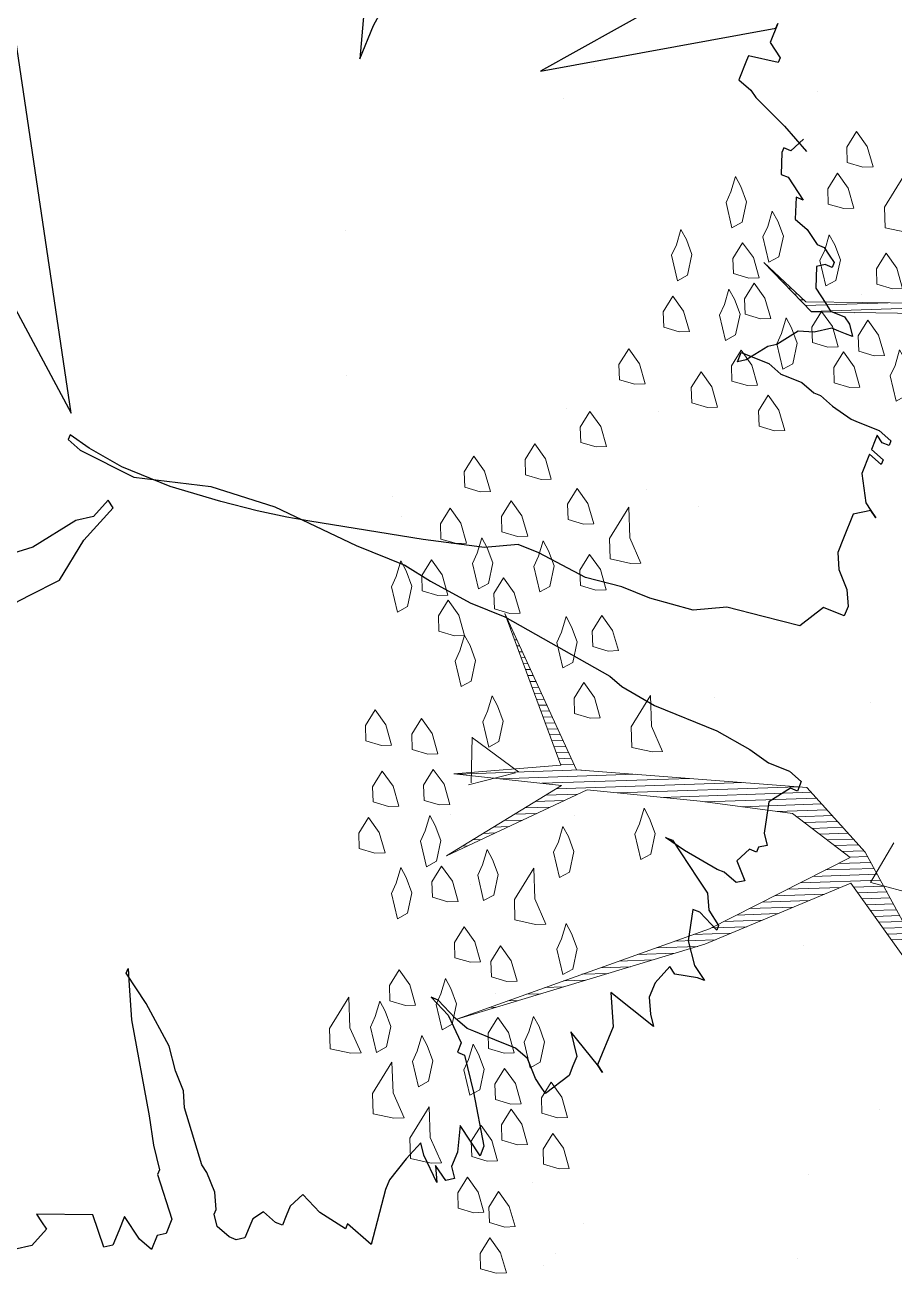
# Model space of a CAD drawing. Header units: millimetres. Extents: x 111 to 1506, y 14 to 566.
# Drawn here: x 225.983 to 226.99, y 125.348 to 126.796 of the extents above; entities that cross this region are included whole.
import ezdxf

# ---------------------------------------------------------------- set-up
doc = ezdxf.new("R2010")
doc.units = ezdxf.units.MM
for name, color, linetype, lineweight in [('ARBOLES', 78, 'Continuous', 5), ('G', 254, 'Continuous', 5), ('PALMERAS114', 114, 'Continuous', 5)]:
    doc.layers.add(name, color=color, linetype=linetype, lineweight=lineweight)
doc.layers.add('fer', color=8, linetype='Continuous')
doc.styles.add('ATTR', font='romans.shx', dxfattribs={"width": 0.8, "height": 2.52})

# ---------------------------------------------------------------- blocks, each defined once
blk = doc.blocks.new('*X16')
at = {"color": 0}
for p, q in [((16.9852, 17.68), (16.9856, 17.68)), ((16.9942, 17.67), (16.9956, 17.67)), ((17.0032, 17.66), (17.0056, 17.66)), ((17.0122, 17.65), (17.0156, 17.65)), ((17.0212, 17.64), (17.0256, 17.64)), ((17.0302, 17.63), (17.0356, 17.63)), ((17.0392, 17.62), (17.0456, 17.62)), ((17.0482, 17.61), (17.1861, 17.61)), ((17.0572, 17.6), (17.3444, 17.6)), ((16.5321, 17.11), (16.5325, 17.11)), ((16.5355, 17.1), (16.5367, 17.1)), ((16.5388, 17.09), (16.5409, 17.09)), ((16.5421, 17.08), (16.5451, 17.08)), ((16.5454, 17.07), (16.5493, 17.07)), ((16.5488, 17.06), (16.5535, 17.06)), ((16.5521, 17.05), (16.5577, 17.05)), ((16.5554, 17.04), (16.5619, 17.04)), ((16.5588, 17.03), (16.566, 17.03)), ((16.5621, 17.02), (16.5702, 17.02)), ((16.5654, 17.01), (16.5744, 17.01)), ((16.5688, 17), (16.5786, 17)), ((16.5721, 16.99), (16.5828, 16.99)), ((16.5754, 16.98), (16.587, 16.98)), ((16.5788, 16.97), (16.5912, 16.97)), ((16.5821, 16.96), (16.5954, 16.96)), ((16.5854, 16.95), (16.5996, 16.95)), ((16.5888, 16.94), (16.6038, 16.94)), ((16.5921, 16.93), (16.608, 16.93)), ((16.5954, 16.92), (16.6122, 16.92)), ((16.5988, 16.91), (16.6164, 16.91)), ((16.6021, 16.9), (16.6206, 16.9)), ((16.6054, 16.89), (16.6248, 16.89)), ((16.6088, 16.88), (16.629, 16.88)), ((16.6121, 16.87), (16.6331, 16.87)), ((16.6154, 16.86), (16.6373, 16.86)), ((16.443, 16.85), (16.6488, 16.85)), ((16.513, 16.84), (16.7388, 16.84)), ((16.583, 16.83), (16.8288, 16.83)), ((16.6062, 16.82), (16.9188, 16.82)), ((16.5708, 16.8), (16.6189, 16.8)), ((16.5885, 16.81), (16.6422, 16.81)), ((16.7083, 16.81), (17.0088, 16.81)), ((16.7816, 16.8), (17.0309, 16.8)), ((16.5355, 16.78), (16.5722, 16.78)), ((16.5531, 16.79), (16.5956, 16.79)), ((16.8532, 16.79), (17.0394, 16.79)), ((16.9132, 16.78), (17.0478, 16.78)), ((16.5001, 16.76), (16.5256, 16.76)), ((16.5178, 16.77), (16.5489, 16.77)), ((16.9732, 16.77), (17.0563, 16.77)), ((17.0054, 16.76), (17.0647, 16.76)), ((16.447, 16.73), (16.4556, 16.73)), ((16.4647, 16.74), (16.4789, 16.74)), ((16.4824, 16.75), (16.5022, 16.75)), ((17.0177, 16.75), (17.0732, 16.75)), ((17.0299, 16.74), (17.0817, 16.74)), ((17.0421, 16.73), (17.0901, 16.73)), ((16.4293, 16.72), (16.4322, 16.72)), ((17.0543, 16.72), (17.0986, 16.72)), ((17.0665, 16.71), (17.1071, 16.71)), ((17.0788, 16.7), (17.1155, 16.7)), ((17.091, 16.69), (17.1213, 16.69)), ((17.0504, 16.67), (17.1313, 16.67)), ((17.0719, 16.68), (17.1263, 16.68)), ((17.0073, 16.65), (17.1413, 16.65)), ((17.0288, 16.66), (17.1363, 16.66)), ((16.9642, 16.63), (17.0477, 16.63)), ((16.9858, 16.64), (17.0741, 16.64)), ((17.0964, 16.64), (17.1463, 16.64)), ((17.1031, 16.63), (17.1513, 16.63)), ((16.9211, 16.61), (16.995, 16.61)), ((16.9427, 16.62), (17.0214, 16.62)), ((17.1097, 16.62), (17.1563, 16.62)), ((17.1164, 16.61), (17.1613, 16.61)), ((16.8781, 16.59), (16.9423, 16.59)), ((16.8996, 16.6), (16.9686, 16.6)), ((17.1231, 16.6), (17.1663, 16.6)), ((17.1297, 16.59), (17.1713, 16.59)), ((16.8265, 16.57), (16.8895, 16.57)), ((16.8565, 16.58), (16.9159, 16.58)), ((17.1364, 16.58), (17.1763, 16.58)), ((17.1431, 16.57), (17.1813, 16.57)), ((16.764, 16.55), (16.8332, 16.55)), ((16.7953, 16.56), (16.8632, 16.56)), ((17.1497, 16.56), (17.1971, 16.56)), ((17.1564, 16.55), (17.2651, 16.55)), ((16.7015, 16.53), (16.7578, 16.53)), ((16.7328, 16.54), (16.7955, 16.54)), ((16.639, 16.51), (16.6824, 16.51)), ((16.6703, 16.52), (16.7201, 16.52)), ((16.5453, 16.48), (16.5693, 16.48)), ((16.5765, 16.49), (16.607, 16.49)), ((16.6078, 16.5), (16.6447, 16.5)), ((16.4828, 16.46), (16.494, 16.46)), ((16.514, 16.47), (16.5317, 16.47)), ((16.4515, 16.45), (16.4563, 16.45))]:
    blk.add_line(p, q, dxfattribs=at)
blk = doc.blocks.new('E1E')
at = {"layer": 'ARBOLES', "ltscale": 0.2}
for p, q in [((96.4334, 59.0761), (96.4334, 59.0761)), ((96.4248, 59.0542), (96.4248, 59.0542)), ((96.4042, 59.0005), (96.4042, 59.0005)), ((96.4916, 58.9742), (96.4916, 58.9742)), ((96.1089, 58.9342), (96.1089, 58.9342)), ((96.1395, 58.8197), (96.1395, 58.8197)), ((96.6386, 58.7496), (96.6386, 58.7496)), ((96.0816, 58.6988), (96.0816, 58.6988)), ((96.7277, 58.6218), (96.7277, 58.6218)), ((96.7897, 58.5418), (96.7897, 58.5418)), ((96.2657, 58.527), (96.2657, 58.527)), ((96.7825, 58.4946), (96.7278, 58.4546)), ((96.8025, 58.431), (96.78, 58.4907)), ((96.4032, 58.4799), (96.4032, 58.4799)), ((96.6289, 58.4788), (96.6289, 58.4788)), ((96.8019, 58.4317), (96.7246, 58.4514)), ((96.2114, 58.4099), (96.1441, 58.4015)), ((96.2025, 58.3466), (96.2117, 58.4097)), ((96.5104, 58.2531), (96.5104, 58.2531)), ((96.3063, 58.1771), (96.3063, 58.1771)), ((97.0096, 58.183), (97.0096, 58.183)), ((97.032, 58.1625), (97.032, 58.1625)), ((97.1546, 58.0293), (97.1546, 58.0293)), ((96.6306, 58.0145), (96.6306, 58.0145)), ((96.7075, 58.0206), (96.7075, 58.0206)), ((96.8535, 57.957), (96.8535, 57.957)), ((96.7329, 57.9133), (96.7329, 57.9133)), ((97.2321, 57.8433), (97.2321, 57.8433)), ((96.5308, 57.6837), (96.5308, 57.6837)), ((96.5309, 57.6553), (96.5309, 57.6553)), ((97.0189, 57.5576), (97.0189, 57.5576)), ((96.9955, 57.5021), (96.9955, 57.5021)), ((96.6945, 57.4157), (96.6945, 57.4157))]:
    blk.add_line(p, q, dxfattribs=at)
for points in [[(96.4534, 57.6368), (96.5994, 57.694), (96.6746, 57.6651), (96.5871, 57.7041), (96.4476, 57.6498)], [(96.1362, 58.4542), (96.2345, 58.3733), (96.3437, 58.3206), (96.6509, 58.4184), (96.8252, 58.2544), (96.6733, 58.4206), (96.807, 58.4879), (96.6617, 58.4466), (96.7737, 58.5977), (96.6263, 58.4386), (96.4745, 58.3944), (96.3488, 58.3618), (96.2512, 58.3884), (96.3956, 58.5541), (96.6745, 58.803), (96.3934, 58.5765), (96.2367, 58.421), (96.1282, 58.4896)]]:
    blk.add_lwpolyline(points, dxfattribs=at)
for points in [[(96.4906, 59.1108), (96.5131, 59.113), (96.5217, 59.0935), (96.5174, 59.0682), (96.4957, 59.0819), (96.4776, 59.105)], [(96.5037, 59.0465), (96.5261, 59.0486), (96.5348, 59.0291), (96.5305, 59.0038), (96.5088, 59.0176), (96.4907, 59.0407)], [(96.5514, 59.0443), (96.5738, 59.0465), (96.5825, 59.027), (96.5782, 59.0017), (96.5565, 59.0154), (96.5384, 59.0385)], [(96.6324, 59.0025), (96.6613, 59.0075), (96.6729, 58.9815), (96.6643, 58.9309), (96.6469, 58.9699), (96.6194, 58.9967)], [(96.5609, 58.9706), (96.5833, 58.9728), (96.592, 58.9533), (96.5876, 58.928), (96.5659, 58.9417), (96.5479, 58.9648)], [(96.704, 58.9642), (96.7329, 58.9693), (96.7445, 58.9433), (96.7359, 58.8926), (96.7185, 58.9317), (96.691, 58.9584)], [(96.464, 58.9431), (96.4864, 58.9452), (96.4951, 58.9257), (96.4908, 58.9004), (96.4691, 58.9141), (96.451, 58.9373)], [(96.5305, 58.9337), (96.5529, 58.9359), (96.5616, 58.9164), (96.5573, 58.8911), (96.5356, 58.9048), (96.5175, 58.9279)], [(96.7091, 58.8652), (96.7098, 58.8811), (96.6889, 58.9107), (96.6787, 58.8984), (96.6838, 58.8695), (96.699, 58.8529), (96.7113, 58.8428)], [(96.7937, 58.9028), (96.8226, 58.9079), (96.8342, 58.8819), (96.8255, 58.8313), (96.8082, 58.8703), (96.7807, 58.897)], [(96.5602, 58.8846), (96.5826, 58.8868), (96.5913, 58.8672), (96.587, 58.8419), (96.5653, 58.8557), (96.5472, 58.8788)], [(96.6383, 58.8492), (96.639, 58.8651), (96.618, 58.8947), (96.6079, 58.8824), (96.613, 58.8535), (96.6282, 58.8369), (96.6405, 58.8268)], [(96.7814, 58.8428), (96.7821, 58.8587), (96.7612, 58.8883), (96.7511, 58.876), (96.7561, 58.8471), (96.7713, 58.8305), (96.7836, 58.8204)], [(96.493, 58.878), (96.5154, 58.8802), (96.5241, 58.8607), (96.5198, 58.8354), (96.4981, 58.8491), (96.48, 58.8722)], [(96.5747, 58.7819), (96.5754, 58.7978), (96.5545, 58.8275), (96.5443, 58.8152), (96.5494, 58.7863), (96.5646, 58.7696), (96.5769, 58.7595)], [(96.5957, 58.8224), (96.6181, 58.8246), (96.6268, 58.8051), (96.6224, 58.7798), (96.6007, 58.7935), (96.5827, 58.8166)], [(96.7085, 58.7791), (96.7092, 58.795), (96.6882, 58.8247), (96.6781, 58.8124), (96.6832, 58.7835), (96.6984, 58.7668), (96.7107, 58.7567)], [(96.7482, 58.8124), (96.7706, 58.8146), (96.7793, 58.7951), (96.775, 58.7698), (96.7533, 58.7835), (96.7352, 58.8066)], [(96.6297, 58.7285), (96.6521, 58.7307), (96.6608, 58.7111), (96.6565, 58.6858), (96.6348, 58.6996), (96.6167, 58.7227)], [(96.6868, 58.7227), (96.7092, 58.7249), (96.7179, 58.7054), (96.7136, 58.6801), (96.6919, 58.6938), (96.6738, 58.7169)], [(96.5813, 58.6446), (96.582, 58.6605), (96.5611, 58.6901), (96.551, 58.6778), (96.556, 58.6489), (96.5712, 58.6323), (96.5835, 58.6222)], [(96.8242, 58.6592), (96.8249, 58.6751), (96.8039, 58.7047), (96.7938, 58.6924), (96.7989, 58.6635), (96.8141, 58.6469), (96.8264, 58.6368)], [(96.7476, 58.6563), (96.77, 58.6585), (96.7787, 58.6389), (96.7744, 58.6136), (96.7527, 58.6274), (96.7346, 58.6505)], [(96.6225, 58.6396), (96.6515, 58.6446), (96.663, 58.6186), (96.6544, 58.568), (96.637, 58.607), (96.6095, 58.6338)], [(96.7223, 58.5905), (96.7231, 58.6064), (96.7021, 58.636), (96.692, 58.6237), (96.697, 58.5948), (96.7122, 58.5782), (96.7245, 58.5681)], [(96.8142, 58.5768), (96.8149, 58.5927), (96.7939, 58.6223), (96.7838, 58.61), (96.7889, 58.5811), (96.804, 58.5645), (96.8163, 58.5544)], [(96.8676, 58.6318), (96.89, 58.634), (96.8987, 58.6144), (96.8944, 58.5891), (96.8727, 58.6029), (96.8546, 58.626)], [(96.6364, 58.521), (96.6371, 58.5369), (96.6161, 58.5665), (96.606, 58.5542), (96.6111, 58.5253), (96.6263, 58.5087), (96.6385, 58.4986)], [(96.8742, 58.5645), (96.8966, 58.5667), (96.9053, 58.5472), (96.9009, 58.5219), (96.8792, 58.5356), (96.8612, 58.5588)], [(96.8091, 58.5356), (96.8315, 58.5378), (96.8402, 58.5183), (96.8359, 58.493), (96.8142, 58.5067), (96.7961, 58.5298)], [(96.541, 58.4552), (96.5417, 58.4711), (96.5207, 58.5007), (96.5106, 58.4884), (96.5157, 58.4595), (96.5309, 58.4429), (96.5432, 58.4328)], [(96.9154, 58.4894), (96.9378, 58.4916), (96.9465, 58.4721), (96.9422, 58.4468), (96.9205, 58.4605), (96.9024, 58.4836)], [(96.8511, 58.4763), (96.8735, 58.4785), (96.8822, 58.459), (96.8779, 58.4337), (96.8562, 58.4474), (96.8381, 58.4705)], [(96.7962, 58.3896), (96.7969, 58.4055), (96.7759, 58.4351), (96.7658, 58.4228), (96.7709, 58.3939), (96.7861, 58.3773), (96.7984, 58.3671)], [(96.562, 58.3554), (96.5909, 58.3605), (96.6025, 58.3345), (96.5939, 58.2839), (96.5765, 58.3229), (96.549, 58.3496)], [(96.8635, 58.326), (96.8642, 58.3419), (96.8432, 58.3715), (96.8331, 58.3592), (96.8382, 58.3303), (96.8534, 58.3137), (96.8657, 58.3036)], [(96.6603, 58.3446), (96.6828, 58.3468), (96.6914, 58.3273), (96.6871, 58.302), (96.6654, 58.3157), (96.6473, 58.3388)], [(96.8787, 58.3094), (96.9011, 58.3116), (96.9098, 58.292), (96.9055, 58.2667), (96.8838, 58.2805), (96.8657, 58.3036)], [(96.985, 58.2632), (96.9857, 58.2791), (96.9647, 58.3087), (96.9546, 58.2964), (96.9597, 58.2675), (96.9749, 58.2509), (96.9872, 58.2408)], [(96.7421, 58.2486), (96.7428, 58.2645), (96.7218, 58.2941), (96.7117, 58.2818), (96.7168, 58.2529), (96.732, 58.2363), (96.7443, 58.2261)], [(96.9214, 58.266), (96.9438, 58.2682), (96.9525, 58.2487), (96.9481, 58.2234), (96.9264, 58.2371), (96.9084, 58.2602)], [(96.672, 58.2485), (96.6944, 58.2507), (96.7031, 58.2312), (96.6988, 58.2059), (96.6771, 58.2196), (96.659, 58.2427)], [(96.8187, 58.2515), (96.8411, 58.2537), (96.8498, 58.2342), (96.8455, 58.2089), (96.8238, 58.2226), (96.8057, 58.2457)], [(96.8925, 58.1908), (96.8932, 58.2067), (96.8722, 58.2364), (96.8621, 58.2241), (96.8672, 58.1951), (96.8824, 58.1785), (96.8947, 58.1684)], [(96.8116, 58.1626), (96.8123, 58.1785), (96.7913, 58.2081), (96.7812, 58.1958), (96.7863, 58.1669), (96.8014, 58.1503), (96.8137, 58.1402)], [(96.9243, 58.1894), (96.9467, 58.1916), (96.9554, 58.1721), (96.9511, 58.1468), (96.9294, 58.1605), (96.9113, 58.1836)], [(96.7197, 58.1762), (96.7422, 58.1784), (96.7508, 58.1589), (96.7465, 58.1336), (96.7248, 58.1473), (96.7067, 58.1705)], [(96.8492, 58.1481), (96.8716, 58.1503), (96.8803, 58.1308), (96.8759, 58.1055), (96.8542, 58.1192), (96.8362, 58.1423)], [(96.6887, 58.1235), (96.7176, 58.1285), (96.7292, 58.1025), (96.7206, 58.0519), (96.7032, 58.0909), (96.6757, 58.1177)], [(96.7704, 58.0975), (96.7928, 58.0997), (96.8015, 58.0802), (96.7972, 58.0549), (96.7755, 58.0686), (96.7574, 58.0917)], [(96.9208, 58.1099), (96.9432, 58.1121), (96.9518, 58.0926), (96.9475, 58.0672), (96.9258, 58.081), (96.9077, 58.1041)], [(96.8485, 58.0621), (96.8709, 58.0643), (96.8796, 58.0448), (96.8753, 58.0195), (96.8536, 58.0332), (96.8355, 58.0563)], [(96.7943, 57.9912), (96.8167, 57.9934), (96.8254, 57.9739), (96.8211, 57.9486), (96.7994, 57.9623), (96.7813, 57.9854)], [(96.7771, 57.89), (96.7995, 57.8922), (96.8082, 57.8727), (96.8038, 57.8474), (96.7821, 57.8611), (96.764, 57.8842)], [(96.5725, 57.8769), (96.5949, 57.879), (96.6036, 57.8595), (96.5993, 57.8342), (96.5776, 57.848), (96.5595, 57.8711)], [(96.6715, 57.882), (96.6939, 57.8842), (96.7026, 57.8647), (96.6983, 57.8394), (96.6766, 57.8531), (96.6585, 57.8762)], [(96.6311, 57.8328), (96.6535, 57.835), (96.6622, 57.8155), (96.6578, 57.7902), (96.6362, 57.8039), (96.6181, 57.827)], [(96.7475, 57.7989), (96.7699, 57.8011), (96.7786, 57.7816), (96.7743, 57.7563), (96.7526, 57.77), (96.7345, 57.7931)], [(96.4981, 57.7814), (96.5205, 57.7836), (96.5292, 57.7641), (96.5249, 57.7388), (96.5032, 57.7525), (96.4851, 57.7756)], [(96.6145, 57.7475), (96.6152, 57.7634), (96.5942, 57.793), (96.5841, 57.7807), (96.5892, 57.7518), (96.6044, 57.7352), (96.6167, 57.7251)], [(96.7034, 57.7403), (96.7041, 57.7562), (96.6832, 57.7859), (96.673, 57.7736), (96.6781, 57.7446), (96.6933, 57.728), (96.7056, 57.7179)], [(96.4511, 57.7293), (96.4519, 57.7452), (96.4309, 57.7748), (96.4208, 57.7625), (96.4258, 57.7336), (96.441, 57.717), (96.4533, 57.7069)], [(96.5473, 57.7409), (96.5697, 57.7431), (96.5784, 57.7236), (96.5741, 57.6983), (96.5524, 57.712), (96.5343, 57.7351)], [(96.6492, 57.7396), (96.6716, 57.7417), (96.6803, 57.7222), (96.676, 57.6969), (96.6543, 57.7107), (96.6362, 57.7338)], [(96.7967, 57.6883), (96.7974, 57.7042), (96.7764, 57.7339), (96.7663, 57.7216), (96.7714, 57.6927), (96.7866, 57.676), (96.7989, 57.6659)], [(96.483, 57.7279), (96.5054, 57.7301), (96.5141, 57.7106), (96.5097, 57.6853), (96.488, 57.699), (96.4699, 57.7221)], [(96.6854, 57.6933), (96.7078, 57.6955), (96.7165, 57.676), (96.7122, 57.6507), (96.6905, 57.6644), (96.6724, 57.6875)], [(96.6023, 57.6174), (96.603, 57.6333), (96.582, 57.6629), (96.5719, 57.6506), (96.577, 57.6217), (96.5922, 57.6051), (96.6045, 57.595)], [(96.6883, 57.6167), (96.689, 57.6326), (96.6681, 57.6622), (96.6579, 57.6499), (96.663, 57.621), (96.6782, 57.6044), (96.6905, 57.5943)], [(96.4946, 57.6317), (96.517, 57.6339), (96.5257, 57.6144), (96.5214, 57.5891), (96.4997, 57.6028), (96.4816, 57.626)], [(96.7541, 57.5914), (96.7548, 57.6073), (96.7339, 57.637), (96.7237, 57.6247), (96.7288, 57.5958), (96.744, 57.5791), (96.7563, 57.569)], [(96.5069, 57.5515), (96.5358, 57.5566), (96.5474, 57.5306), (96.5388, 57.48), (96.5214, 57.519), (96.4939, 57.5457)], [(96.5995, 57.5537), (96.6219, 57.5559), (96.6306, 57.5364), (96.6262, 57.5111), (96.6045, 57.5248), (96.5865, 57.548)], [(96.5966, 57.4901), (96.619, 57.4923), (96.6277, 57.4728), (96.6234, 57.4475), (96.6017, 57.4612), (96.5836, 57.4843)]]:
    blk.add_lwpolyline(points, close=True, dxfattribs=at)
at = {"layer": 'ARBOLES', "ltscale": 0.2, "xscale": 0.8372139817761642, "yscale": 0.8372139817761642, "zscale": 0.8372139817761642, "rotation": 204.0028523145856}
blk.add_blockref('*X16', (103.6395, 76.9735), dxfattribs=at)
blk = doc.blocks.new('tr')
at = {"layer": 'fer', "color": 97}
for p, q in [((1378.7648, 206.7174), (1378.7707, 206.7347)), ((1378.7648, 206.7174), (1378.7707, 206.7347)), ((1378.7707, 206.7347), (1378.7827, 206.7347)), ((1378.7707, 206.7347), (1378.7707, 206.7347)), ((1378.7707, 206.7347), (1378.7827, 206.7347)), ((1378.7707, 206.7347), (1378.7707, 206.7347)), ((1378.7827, 206.7347), (1378.7827, 206.7261)), ((1378.7827, 206.7347), (1378.7827, 206.7261)), ((1378.7648, 206.6914), (1378.7648, 206.7174)), ((1378.7648, 206.6914), (1378.7648, 206.7174)), ((1378.7827, 206.7261), (1378.8065, 206.7087)), ((1378.7827, 206.7261), (1378.7827, 206.7261)), ((1378.7827, 206.7261), (1378.8065, 206.7087)), ((1378.7827, 206.7261), (1378.7827, 206.7261)), ((1378.8065, 206.7087), (1378.8422, 206.7174)), ((1378.8065, 206.7087), (1378.8422, 206.7174)), ((1378.8422, 206.7174), (1378.8541, 206.7261)), ((1378.8422, 206.7174), (1378.8541, 206.7261)), ((1378.8541, 206.7261), (1378.86, 206.7174)), ((1378.8541, 206.7261), (1378.8541, 206.7261)), ((1378.8541, 206.7261), (1378.86, 206.7174)), ((1378.8541, 206.7261), (1378.8541, 206.7261)), ((1378.86, 206.7174), (1378.866, 206.7174)), ((1378.86, 206.7174), (1378.866, 206.7174)), ((1378.866, 206.7174), (1378.866, 206.7087)), ((1378.866, 206.7174), (1378.866, 206.7087)), ((1378.8838, 206.7001), (1378.9017, 206.7174)), ((1378.8838, 206.7001), (1378.9017, 206.7174)), ((1378.9017, 206.7174), (1378.9076, 206.7087)), ((1378.9017, 206.7174), (1378.9076, 206.7087)), ((1379.0147, 206.7001), (1379.0266, 206.7174)), ((1379.0147, 206.7001), (1379.0266, 206.7174)), ((1379.0266, 206.7174), (1379.0266, 206.7087)), ((1379.0266, 206.7174), (1379.0266, 206.7087)), ((1378.4553, 206.7001), (1378.4494, 206.6914)), ((1378.4494, 206.6914), (1378.4553, 206.7001)), ((1378.4553, 206.7001), (1378.4494, 206.6914)), ((1378.4494, 206.6914), (1378.4553, 206.7001)), ((1378.5268, 206.6827), (1378.5446, 206.7001)), ((1378.5268, 206.6827), (1378.5446, 206.7001)), ((1378.5446, 206.7001), (1378.5625, 206.7087)), ((1378.5446, 206.7001), (1378.5625, 206.7087)), ((1378.5446, 206.7001), (1378.5446, 206.7001)), ((1378.5446, 206.7001), (1378.5446, 206.7001)), ((1378.5625, 206.7087), (1378.5744, 206.7087)), ((1378.5625, 206.7087), (1378.5625, 206.7087)), ((1378.5625, 206.7087), (1378.5744, 206.7087)), ((1378.5625, 206.7087), (1378.5625, 206.7087)), ((1378.5744, 206.7087), (1378.5744, 206.6827)), ((1378.5744, 206.7087), (1378.5744, 206.7087)), ((1378.5744, 206.7087), (1378.5744, 206.6827)), ((1378.5744, 206.7087), (1378.5744, 206.7087)), ((1378.866, 206.7087), (1378.8838, 206.7001)), ((1378.866, 206.7087), (1378.8838, 206.7001)), ((1378.9076, 206.7087), (1378.9017, 206.6914)), ((1378.9076, 206.7087), (1378.9017, 206.6914)), ((1378.9493, 206.6914), (1378.9612, 206.7087)), ((1378.9493, 206.6914), (1378.9612, 206.7087)), ((1378.9671, 206.7087), (1378.9552, 206.6827)), ((1378.9671, 206.7087), (1378.9552, 206.6827)), ((1378.9612, 206.7087), (1378.9671, 206.7087)), ((1378.9612, 206.7087), (1378.9671, 206.7087)), ((1378.9909, 206.6827), (1379.0147, 206.7001)), ((1378.9909, 206.6827), (1379.0147, 206.7001)), ((1379.0266, 206.7087), (1379.0326, 206.6827)), ((1379.0266, 206.7087), (1379.0326, 206.6827)), ((1378.4434, 206.6827), (1378.4494, 206.6914)), ((1378.4434, 206.6827), (1378.4494, 206.6914)), ((1378.4494, 206.6914), (1378.4613, 206.6741)), ((1378.4494, 206.6914), (1378.4613, 206.6741)), ((1378.7588, 206.6654), (1378.7648, 206.6914)), ((1378.7588, 206.6654), (1378.7648, 206.6914)), ((1378.9017, 206.6914), (1378.9017, 206.6827)), ((1378.9017, 206.6914), (1378.9017, 206.6827)), ((1378.9314, 206.6827), (1378.9493, 206.6914)), ((1378.9314, 206.6827), (1378.9493, 206.6914)), ((1378.3601, 206.6654), (1378.3661, 206.6827)), ((1378.3601, 206.6654), (1378.3661, 206.6827)), ((1378.3661, 206.6827), (1378.372, 206.6827)), ((1378.3661, 206.6827), (1378.372, 206.6827)), ((1378.372, 206.6741), (1378.3661, 206.6654)), ((1378.372, 206.6741), (1378.3661, 206.6654)), ((1378.372, 206.6827), (1378.372, 206.6741)), ((1378.372, 206.6827), (1378.372, 206.6741)), ((1378.3839, 206.6654), (1378.3899, 206.6827)), ((1378.3839, 206.6654), (1378.3899, 206.6827)), ((1378.3958, 206.6827), (1378.3899, 206.6654)), ((1378.3899, 206.6827), (1378.3958, 206.6827)), ((1378.3958, 206.6827), (1378.3899, 206.6654)), ((1378.3899, 206.6827), (1378.3958, 206.6827)), ((1378.4137, 206.6654), (1378.4434, 206.6827)), ((1378.4137, 206.6654), (1378.4434, 206.6827)), ((1378.4613, 206.6741), (1378.491, 206.6741)), ((1378.4613, 206.6741), (1378.491, 206.6741)), ((1378.491, 206.6741), (1378.5089, 206.6741)), ((1378.491, 206.6741), (1378.5089, 206.6741)), ((1378.5089, 206.6741), (1378.5268, 206.6827)), ((1378.5089, 206.6741), (1378.5268, 206.6827)), ((1378.5744, 206.6827), (1378.6041, 206.6654)), ((1378.5744, 206.6827), (1378.6041, 206.6654)), ((1378.9017, 206.6827), (1378.8957, 206.6394)), ((1378.9017, 206.6827), (1378.8957, 206.6394)), ((1378.9195, 206.6654), (1378.9314, 206.6827)), ((1378.9195, 206.6654), (1378.9314, 206.6827)), ((1378.9552, 206.6741), (1378.9909, 206.6827)), ((1378.9552, 206.6827), (1378.9552, 206.6741)), ((1378.9552, 206.6741), (1378.9909, 206.6827)), ((1378.9552, 206.6827), (1378.9552, 206.6741)), ((1379.0326, 206.6827), (1379.0266, 206.6741)), ((1379.0326, 206.6827), (1379.0266, 206.6741)), ((1379.0266, 206.6741), (1379.0505, 206.6654)), ((1379.0266, 206.6741), (1379.0505, 206.6654)), ((1379.0683, 206.6654), (1379.0862, 206.6741)), ((1379.0683, 206.6654), (1379.0862, 206.6741)), ((1379.0981, 206.6827), (1379.0802, 206.6221)), ((1379.0981, 206.6827), (1379.0802, 206.6221)), ((1379.0862, 206.6741), (1379.0981, 206.6827)), ((1379.0862, 206.6741), (1379.0981, 206.6827)), ((1378.3601, 206.6394), (1378.3601, 206.6654)), ((1378.3601, 206.6394), (1378.3601, 206.6654)), ((1378.3661, 206.6654), (1378.372, 206.6654)), ((1378.3661, 206.6654), (1378.372, 206.6654)), ((1378.372, 206.6654), (1378.3839, 206.6654)), ((1378.372, 206.6654), (1378.3839, 206.6654)), ((1378.3899, 206.6654), (1378.4137, 206.6654)), ((1378.3899, 206.6654), (1378.4137, 206.6654)), ((1378.6041, 206.6654), (1378.6101, 206.6221)), ((1378.6041, 206.6654), (1378.6101, 206.6221)), ((1378.7529, 206.6221), (1378.7588, 206.6654)), ((1378.7529, 206.6221), (1378.7588, 206.6654)), ((1378.8898, 206.6221), (1378.9195, 206.6654)), ((1378.8898, 206.6221), (1378.9195, 206.6654)), ((1379.0505, 206.6654), (1379.0683, 206.6654)), ((1379.0505, 206.6654), (1379.0683, 206.6654)), ((1379.1695, 206.6481), (1379.1635, 206.6394)), ((1379.1635, 206.6394), (1379.1695, 206.6481)), ((1379.1695, 206.6481), (1379.1635, 206.6394)), ((1379.1635, 206.6394), (1379.1695, 206.6481)), ((1378.3542, 206.6047), (1378.3601, 206.6307)), ((1378.3542, 206.6047), (1378.3601, 206.6307)), ((1378.3601, 206.6307), (1378.3601, 206.6394)), ((1378.3601, 206.6307), (1378.3601, 206.6394)), ((1378.8957, 206.6394), (1378.8898, 206.6134)), ((1378.8957, 206.6394), (1378.8898, 206.6134)), ((1379.0802, 206.6221), (1379.1159, 206.6394)), ((1379.0802, 206.6221), (1379.1159, 206.6394)), ((1379.1159, 206.6394), (1379.1635, 206.6394)), ((1379.1159, 206.6394), (1379.1635, 206.6394)), ((1379.1635, 206.6394), (1379.1397, 206.5961)), ((1379.1635, 206.6394), (1379.1397, 206.5961)), ((1378.6101, 206.6221), (1378.616, 206.5788)), ((1378.6101, 206.6221), (1378.616, 206.5788)), ((1378.7529, 206.5441), (1378.7529, 206.6221)), ((1378.7529, 206.5441), (1378.7529, 206.6221)), ((1378.8898, 206.6134), (1378.8898, 206.6221)), ((1378.8898, 206.6134), (1378.8898, 206.6221)), ((1379.1397, 206.5961), (1379.1635, 206.6134)), ((1379.1397, 206.5961), (1379.1635, 206.6134)), ((1379.1635, 206.6134), (1379.1754, 206.6134)), ((1379.1635, 206.6134), (1379.1754, 206.6134)), ((1379.1754, 206.6134), (1379.1873, 206.6134)), ((1379.1754, 206.6134), (1379.1873, 206.6134)), ((1379.1873, 206.6134), (1379.2171, 206.5961)), ((1379.1873, 206.6134), (1379.2171, 206.5961)), ((1378.3482, 206.5874), (1378.3542, 206.6047)), ((1378.3482, 206.5874), (1378.3542, 206.6047)), ((1378.253, 206.5788), (1378.259, 206.5874)), ((1378.253, 206.5788), (1378.259, 206.5874)), ((1378.259, 206.5874), (1378.2709, 206.5961)), ((1378.259, 206.5874), (1378.2709, 206.5961)), ((1378.259, 206.5874), (1378.259, 206.5874)), ((1378.259, 206.5874), (1378.259, 206.5874)), ((1378.2709, 206.5961), (1378.2709, 206.5874)), ((1378.2709, 206.5961), (1378.2709, 206.5874)), ((1378.2709, 206.5874), (1378.2709, 206.5788)), ((1378.2709, 206.5874), (1378.2709, 206.5788)), ((1378.3482, 206.5788), (1378.3482, 206.5874)), ((1378.3482, 206.5788), (1378.3482, 206.5874)), ((1379.2111, 206.5874), (1379.2052, 206.5788)), ((1379.2111, 206.5874), (1379.2052, 206.5788)), ((1379.2171, 206.5961), (1379.2111, 206.5874)), ((1379.2171, 206.5961), (1379.2111, 206.5874)), ((1378.253, 206.5614), (1378.253, 206.5788)), ((1378.253, 206.5614), (1378.253, 206.5788)), ((1378.2709, 206.5788), (1378.2709, 206.5701)), ((1378.2709, 206.5788), (1378.2709, 206.5788)), ((1378.2709, 206.5788), (1378.2709, 206.5701)), ((1378.2709, 206.5788), (1378.2709, 206.5788)), ((1378.2709, 206.5701), (1378.2828, 206.5528)), ((1378.2709, 206.5701), (1378.2828, 206.5528)), ((1378.3423, 206.5614), (1378.3482, 206.5788)), ((1378.3423, 206.5614), (1378.3482, 206.5788)), ((1378.616, 206.5788), (1378.6339, 206.5441)), ((1378.616, 206.5788), (1378.6339, 206.5441)), ((1379.2052, 206.5788), (1379.1873, 206.5614)), ((1379.2052, 206.5788), (1379.1873, 206.5614)), ((1378.2471, 206.5528), (1378.253, 206.5614)), ((1378.2471, 206.5528), (1378.253, 206.5614)), ((1378.3423, 206.5441), (1378.3423, 206.5614)), ((1378.3423, 206.5441), (1378.3423, 206.5614)), ((1379.1873, 206.5614), (1379.1814, 206.5441)), ((1379.1873, 206.5614), (1379.1814, 206.5441)), ((1378.1935, 206.5354), (1378.1994, 206.5441)), ((1378.1935, 206.5354), (1378.1994, 206.5441)), ((1378.1994, 206.5441), (1378.2054, 206.5441)), ((1378.1994, 206.5441), (1378.2054, 206.5441)), ((1378.2054, 206.5441), (1378.2054, 206.5354)), ((1378.2054, 206.5441), (1378.2054, 206.5441)), ((1378.2054, 206.5441), (1378.2054, 206.5354)), ((1378.2054, 206.5441), (1378.2054, 206.5441)), ((1378.2351, 206.5354), (1378.2411, 206.5441)), ((1378.2351, 206.5354), (1378.2411, 206.5441)), ((1378.2411, 206.5441), (1378.2471, 206.5528)), ((1378.2411, 206.5441), (1378.2471, 206.5528)), ((1378.2828, 206.5528), (1378.2887, 206.5354)), ((1378.2828, 206.5528), (1378.2887, 206.5354)), ((1378.3423, 206.5441), (1378.3423, 206.5441)), ((1378.3423, 206.5354), (1378.3423, 206.5441)), ((1378.3423, 206.5441), (1378.3423, 206.5441)), ((1378.3423, 206.5354), (1378.3423, 206.5441)), ((1378.6339, 206.5441), (1378.6398, 206.4921)), ((1378.6339, 206.5441), (1378.6398, 206.4921)), ((1378.7469, 206.5008), (1378.7529, 206.5441)), ((1378.7469, 206.5008), (1378.7529, 206.5441)), ((1379.1814, 206.5441), (1379.1814, 206.5181)), ((1379.1814, 206.5441), (1379.1814, 206.5181)), ((1379.2468, 206.5181), (1379.3004, 206.5528)), ((1379.2468, 206.5181), (1379.3004, 206.5528)), ((1379.3123, 206.5528), (1379.2885, 206.5181)), ((1379.3123, 206.5528), (1379.2885, 206.5181)), ((1379.3004, 206.5528), (1379.3123, 206.5528)), ((1379.3004, 206.5528), (1379.3123, 206.5528)), ((1379.3123, 206.5528), (1379.3123, 206.5528)), ((1379.3123, 206.5528), (1379.3123, 206.5528)), ((1378.1875, 206.5268), (1378.1935, 206.5354)), ((1378.1875, 206.5268), (1378.1935, 206.5354)), ((1378.1875, 206.5181), (1378.1875, 206.5268)), ((1378.1875, 206.5181), (1378.1875, 206.5268)), ((1378.2054, 206.5354), (1378.2113, 206.5268)), ((1378.2054, 206.5354), (1378.2054, 206.5354)), ((1378.2054, 206.5354), (1378.2113, 206.5268)), ((1378.2054, 206.5354), (1378.2054, 206.5354)), ((1378.2113, 206.5268), (1378.2351, 206.5354)), ((1378.2113, 206.5268), (1378.2351, 206.5354)), ((1378.2351, 206.5354), (1378.2351, 206.5354)), ((1378.2351, 206.5354), (1378.2351, 206.5354)), ((1378.2887, 206.5354), (1378.3006, 206.5268)), ((1378.2887, 206.5354), (1378.3006, 206.5268)), ((1378.3006, 206.5268), (1378.3125, 206.5181)), ((1378.3006, 206.5268), (1378.3125, 206.5181)), ((1378.3363, 206.5181), (1378.3423, 206.5354)), ((1378.3363, 206.5181), (1378.3423, 206.5354)), ((1379.2885, 206.5181), (1379.3182, 206.5268)), ((1379.2885, 206.5181), (1379.3182, 206.5268)), ((1379.3182, 206.5268), (1379.3361, 206.5268)), ((1379.3182, 206.5268), (1379.3361, 206.5268)), ((1379.3361, 206.5268), (1379.348, 206.5354)), ((1379.3361, 206.5268), (1379.348, 206.5354)), ((1379.354, 206.5268), (1379.3421, 206.5094)), ((1379.354, 206.5268), (1379.3421, 206.5094)), ((1379.348, 206.5354), (1379.354, 206.5268)), ((1379.348, 206.5354), (1379.354, 206.5268)), ((1378.1756, 206.5008), (1378.1875, 206.5181)), ((1378.1756, 206.5008), (1378.1875, 206.5181)), ((1378.3125, 206.5181), (1378.3185, 206.5094)), ((1378.3125, 206.5181), (1378.3185, 206.5094)), ((1378.3363, 206.4834), (1378.3363, 206.5181)), ((1378.3363, 206.4834), (1378.3363, 206.5181)), ((1379.1814, 206.5181), (1379.1814, 206.4921)), ((1379.1814, 206.5181), (1379.1814, 206.4921)), ((1379.2111, 206.4921), (1379.2468, 206.5181)), ((1379.2111, 206.4921), (1379.2468, 206.5181)), ((1379.2468, 206.5181), (1379.2468, 206.5181)), ((1379.2468, 206.5181), (1379.2468, 206.5181)), ((1379.2885, 206.5181), (1379.2885, 206.5181)), ((1379.2885, 206.5181), (1379.2885, 206.5181)), ((1379.3599, 206.5181), (1379.3361, 206.4921)), ((1379.3599, 206.5181), (1379.3361, 206.4921)), ((1379.3421, 206.5094), (1379.3599, 206.5181)), ((1379.3421, 206.5094), (1379.3599, 206.5181)), ((1378.1697, 206.4834), (1378.1756, 206.5008)), ((1378.1697, 206.4834), (1378.1756, 206.5008)), ((1378.3185, 206.5094), (1378.3423, 206.4921)), ((1378.3185, 206.5094), (1378.3423, 206.4921)), ((1378.741, 206.4834), (1378.7469, 206.5008)), ((1378.741, 206.4834), (1378.7469, 206.5008)), ((1378.1399, 206.4748), (1378.1459, 206.4834)), ((1378.1399, 206.4748), (1378.1459, 206.4834)), ((1378.1459, 206.4748), (1378.1697, 206.4834)), ((1378.1459, 206.4834), (1378.1459, 206.4748)), ((1378.1459, 206.4748), (1378.1697, 206.4834)), ((1378.1459, 206.4834), (1378.1459, 206.4748)), ((1378.3363, 206.4834), (1378.3363, 206.4834)), ((1378.3482, 206.4834), (1378.3363, 206.4834)), ((1378.3363, 206.4834), (1378.3363, 206.4834)), ((1378.3482, 206.4834), (1378.3363, 206.4834)), ((1378.3423, 206.4921), (1378.3482, 206.4834)), ((1378.3423, 206.4921), (1378.3482, 206.4834)), ((1378.6398, 206.4921), (1378.6398, 206.4574)), ((1378.6398, 206.4921), (1378.6398, 206.4574)), ((1378.7231, 206.3448), (1378.741, 206.4834)), ((1378.7231, 206.3448), (1378.741, 206.4834)), ((1379.1754, 206.4574), (1379.1992, 206.4834)), ((1379.1814, 206.4834), (1379.1754, 206.4661)), ((1379.1754, 206.4574), (1379.1992, 206.4834)), ((1379.1814, 206.4834), (1379.1754, 206.4661)), ((1379.1814, 206.4921), (1379.1814, 206.4834)), ((1379.1814, 206.4921), (1379.1814, 206.4834)), ((1379.1992, 206.4834), (1379.2111, 206.4834)), ((1379.1992, 206.4834), (1379.2111, 206.4834)), ((1379.2111, 206.4834), (1379.2111, 206.4921)), ((1379.2111, 206.4834), (1379.2111, 206.4921)), ((1379.3361, 206.4921), (1379.3242, 206.4834)), ((1379.3361, 206.4921), (1379.3242, 206.4834)), ((1379.3242, 206.4834), (1379.348, 206.4748)), ((1379.3242, 206.4834), (1379.348, 206.4748)), ((1378.128, 206.4574), (1378.1399, 206.4748)), ((1378.128, 206.4574), (1378.1399, 206.4748)), ((1378.1399, 206.4748), (1378.1399, 206.4748)), ((1378.1399, 206.4748), (1378.1399, 206.4748)), ((1379.348, 206.4748), (1379.3778, 206.4661)), ((1379.348, 206.4748), (1379.3778, 206.4661)), ((1379.3897, 206.4661), (1379.4551, 206.4748)), ((1379.3897, 206.4661), (1379.4551, 206.4748)), ((1379.4551, 206.4748), (1379.4432, 206.4401)), ((1379.4551, 206.4748), (1379.4432, 206.4401)), ((1379.4551, 206.4748), (1379.4551, 206.4748)), ((1379.4551, 206.4748), (1379.4551, 206.4748)), ((1378.0745, 206.4314), (1378.0923, 206.4661)), ((1378.0745, 206.4314), (1378.0923, 206.4661)), ((1378.0804, 206.4574), (1378.0983, 206.4488)), ((1378.0804, 206.4574), (1378.0983, 206.4488)), ((1378.128, 206.4574), (1378.128, 206.4574)), ((1378.128, 206.4574), (1378.128, 206.4574)), ((1378.128, 206.4574), (1378.128, 206.4574)), ((1378.128, 206.4488), (1378.128, 206.4574)), ((1378.128, 206.4574), (1378.128, 206.4574)), ((1378.128, 206.4574), (1378.128, 206.4574)), ((1378.128, 206.4574), (1378.128, 206.4574)), ((1378.128, 206.4488), (1378.128, 206.4574)), ((1378.6398, 206.4574), (1378.6458, 206.4141)), ((1378.6398, 206.4574), (1378.6458, 206.4141)), ((1379.1754, 206.4661), (1379.1635, 206.4401)), ((1379.1754, 206.4661), (1379.1635, 206.4401)), ((1379.1635, 206.4314), (1379.1754, 206.4574)), ((1379.1635, 206.4314), (1379.1754, 206.4574)), ((1379.1754, 206.4661), (1379.1754, 206.4661)), ((1379.1754, 206.4661), (1379.1754, 206.4661)), ((1379.3778, 206.4661), (1379.3897, 206.4661)), ((1379.3778, 206.4661), (1379.3897, 206.4661)), ((1378.0983, 206.4488), (1378.0983, 206.4401)), ((1378.0983, 206.4488), (1378.0983, 206.4488)), ((1378.0983, 206.4488), (1378.0983, 206.4401)), ((1378.0983, 206.4488), (1378.0983, 206.4488)), ((1378.0983, 206.4401), (1378.1042, 206.4401)), ((1378.0983, 206.4401), (1378.0983, 206.4401)), ((1378.0983, 206.4401), (1378.1042, 206.4401)), ((1378.0983, 206.4401), (1378.0983, 206.4401)), ((1378.1042, 206.4401), (1378.128, 206.4488)), ((1378.1042, 206.4401), (1378.128, 206.4488)), ((1379.1635, 206.4401), (1379.1635, 206.4314)), ((1379.1635, 206.4401), (1379.1635, 206.4314)), ((1379.4492, 206.4401), (1379.4432, 206.4054)), ((1379.4432, 206.4401), (1379.4492, 206.4401)), ((1379.4492, 206.4401), (1379.4432, 206.4054)), ((1379.4432, 206.4401), (1379.4492, 206.4401)), ((1378.0566, 206.3881), (1378.0745, 206.4314)), ((1378.0566, 206.3881), (1378.0745, 206.4314)), ((1378.6458, 206.4141), (1378.6398, 206.3534)), ((1378.6458, 206.4141), (1378.6398, 206.3534)), ((1377.9912, 206.3794), (1378.0031, 206.3968)), ((1377.9912, 206.3794), (1378.0031, 206.3968)), ((1378.0031, 206.3968), (1378.009, 206.3968)), ((1378.0031, 206.3968), (1378.009, 206.3968)), ((1378.009, 206.3968), (1378.015, 206.3621)), ((1378.009, 206.3968), (1378.015, 206.3621)), ((1379.4432, 206.4054), (1379.4313, 206.3794)), ((1379.4432, 206.4054), (1379.4313, 206.3794)), ((1379.4432, 206.4054), (1379.4432, 206.4054)), ((1379.4432, 206.4054), (1379.4432, 206.4054)), ((1378.0507, 206.3794), (1378.0566, 206.3881)), ((1378.0507, 206.3794), (1378.0566, 206.3881)), ((1378.0566, 206.3881), (1378.0566, 206.3881)), ((1378.0566, 206.3881), (1378.0566, 206.3881)), ((1377.9674, 206.3794), (1377.9912, 206.3794)), ((1377.9733, 206.3794), (1377.9674, 206.3794)), ((1377.9674, 206.3794), (1377.9912, 206.3794)), ((1377.9733, 206.3794), (1377.9674, 206.3794)), ((1378.1221, 206.1455), (1377.9733, 206.3794)), ((1378.1221, 206.1455), (1377.9733, 206.3794)), ((1378.0447, 206.3621), (1378.0507, 206.3794)), ((1378.0447, 206.3621), (1378.0507, 206.3794)), ((1379.4313, 206.3794), (1379.4492, 206.3708)), ((1379.4313, 206.3794), (1379.4313, 206.3794)), ((1379.4313, 206.3794), (1379.4492, 206.3708)), ((1379.4313, 206.3794), (1379.4313, 206.3794)), ((1379.4492, 206.3708), (1379.4611, 206.3708)), ((1379.4492, 206.3708), (1379.4611, 206.3708)), ((1379.4611, 206.3708), (1379.473, 206.3708)), ((1379.4611, 206.3708), (1379.473, 206.3708)), ((1379.473, 206.3708), (1379.473, 206.3621)), ((1379.473, 206.3708), (1379.473, 206.3621)), ((1378.015, 206.3621), (1378.0209, 206.3621)), ((1378.015, 206.3621), (1378.0209, 206.3621)), ((1378.0209, 206.3621), (1378.0447, 206.3621)), ((1378.0209, 206.3621), (1378.0447, 206.3621)), ((1378.6398, 206.3534), (1378.6398, 206.3274)), ((1378.6398, 206.3534), (1378.6398, 206.3274)), ((1379.473, 206.3621), (1379.467, 206.3448)), ((1379.473, 206.3621), (1379.467, 206.3448)), ((1378.7231, 206.3014), (1378.7231, 206.3448)), ((1378.7231, 206.3014), (1378.7231, 206.3448)), ((1379.467, 206.3448), (1379.4789, 206.3361)), ((1379.467, 206.3448), (1379.467, 206.3448)), ((1379.467, 206.3448), (1379.4789, 206.3361)), ((1379.467, 206.3448), (1379.467, 206.3448)), ((1378.6398, 206.3274), (1378.6577, 206.2928)), ((1378.6398, 206.3274), (1378.6577, 206.2928)), ((1379.4789, 206.3361), (1379.4849, 206.3361)), ((1379.4789, 206.3361), (1379.4849, 206.3361)), ((1379.4849, 206.3361), (1379.5027, 206.3361)), ((1379.4849, 206.3361), (1379.5027, 206.3361)), ((1379.5027, 206.3361), (1379.5087, 206.3274)), ((1379.5027, 206.3361), (1379.5087, 206.3274)), ((1379.5087, 206.3274), (1379.5087, 206.3188)), ((1379.5087, 206.3274), (1379.5087, 206.3188)), ((1379.5087, 206.3188), (1379.5027, 206.3014)), ((1379.5087, 206.3188), (1379.5027, 206.3014)), ((1378.7172, 206.2495), (1378.7231, 206.3014)), ((1378.7172, 206.2495), (1378.7231, 206.3014)), ((1379.5027, 206.3014), (1379.4908, 206.2928)), ((1379.5027, 206.3014), (1379.4908, 206.2928)), ((1378.6577, 206.2928), (1378.6755, 206.2235)), ((1378.6577, 206.2928), (1378.6755, 206.2235)), ((1379.467, 206.2841), (1379.4492, 206.2668)), ((1379.467, 206.2841), (1379.4492, 206.2668)), ((1379.4849, 206.2928), (1379.467, 206.2841)), ((1379.4849, 206.2928), (1379.467, 206.2841)), ((1379.4908, 206.2928), (1379.4849, 206.2928)), ((1379.4908, 206.2928), (1379.4849, 206.2928)), ((1379.4492, 206.2668), (1379.4432, 206.2581)), ((1379.4492, 206.2668), (1379.4432, 206.2581)), ((1379.4432, 206.2581), (1379.3897, 206.2148)), ((1379.4432, 206.2581), (1379.3897, 206.2148)), ((1378.0031, 206.2408), (1378.1221, 206.1455)), ((1378.0031, 206.2408), (1378.1221, 206.1455)), ((1378.7112, 206.2148), (1378.7172, 206.2495)), ((1378.7112, 206.2148), (1378.7172, 206.2495)), ((1379.473, 206.2148), (1379.5146, 206.2495)), ((1379.473, 206.2148), (1379.5146, 206.2495)), ((1379.5146, 206.2495), (1379.5325, 206.2495)), ((1379.5146, 206.2495), (1379.5325, 206.2495)), ((1379.5325, 206.2495), (1379.5384, 206.2408)), ((1379.5325, 206.2495), (1379.5384, 206.2408)), ((1379.5384, 206.2408), (1379.5563, 206.2408)), ((1379.5384, 206.2408), (1379.5563, 206.2408)), ((1379.5563, 206.2408), (1379.5503, 206.2235)), ((1379.5563, 206.2408), (1379.5503, 206.2235)), ((1378.6755, 206.2235), (1378.6934, 206.1455)), ((1378.6755, 206.2235), (1378.6934, 206.1455)), ((1379.5503, 206.2235), (1379.5325, 206.1975)), ((1379.5503, 206.2235), (1379.5325, 206.1975)), ((1378.7112, 206.1541), (1378.7112, 206.2148)), ((1378.7112, 206.1541), (1378.7112, 206.2148)), ((1379.3897, 206.2148), (1379.3718, 206.2061)), ((1379.3897, 206.2148), (1379.3718, 206.2061)), ((1379.4432, 206.1975), (1379.467, 206.2148)), ((1379.4432, 206.1975), (1379.467, 206.2148)), ((1379.467, 206.2148), (1379.473, 206.2148)), ((1379.467, 206.2148), (1379.473, 206.2148)), ((1379.3718, 206.2061), (1379.354, 206.1888)), ((1379.3718, 206.2061), (1379.354, 206.1888)), ((1379.4135, 206.1801), (1379.4432, 206.1975)), ((1379.4135, 206.1801), (1379.4432, 206.1975)), ((1379.5325, 206.1975), (1379.5503, 206.1975)), ((1379.5325, 206.1975), (1379.5503, 206.1975)), ((1379.5503, 206.1975), (1379.5682, 206.1975)), ((1379.5503, 206.1975), (1379.5682, 206.1975)), ((1379.5682, 206.1975), (1379.5741, 206.1888)), ((1379.5682, 206.1975), (1379.5741, 206.1888)), ((1379.3182, 206.1195), (1379.4135, 206.1801)), ((1379.3182, 206.1195), (1379.4135, 206.1801)), ((1379.354, 206.1888), (1379.3302, 206.1715)), ((1379.354, 206.1888), (1379.3302, 206.1715)), ((1379.5741, 206.1888), (1379.5444, 206.1628)), ((1379.5741, 206.1888), (1379.5444, 206.1628)), ((1379.3302, 206.1715), (1379.2944, 206.1281)), ((1379.3302, 206.1715), (1379.2944, 206.1281)), ((1378.7053, 206.0501), (1378.7112, 206.1541)), ((1378.7053, 206.0501), (1378.7112, 206.1541)), ((1379.5444, 206.1628), (1379.5682, 206.1021)), ((1379.5444, 206.1628), (1379.5682, 206.1021)), ((1378.6934, 206.1455), (1378.7053, 206.0935)), ((1378.6934, 206.1455), (1378.7053, 206.0935)), ((1379.2944, 206.1281), (1379.2706, 206.0935)), ((1379.2944, 206.1281), (1379.2706, 206.0935)), ((1379.2825, 206.1021), (1379.3182, 206.1195)), ((1379.2825, 206.1021), (1379.3182, 206.1195)), ((1379.5682, 206.1021), (1379.5741, 206.1108)), ((1379.5682, 206.1021), (1379.5741, 206.1108)), ((1379.5741, 206.1108), (1379.5801, 206.1195)), ((1379.5741, 206.1108), (1379.5801, 206.1195)), ((1379.5801, 206.1195), (1379.6039, 206.1108)), ((1379.5801, 206.1195), (1379.6039, 206.1108)), ((1379.6039, 206.1108), (1379.6158, 206.0935)), ((1379.6039, 206.1108), (1379.6158, 206.0935)), ((1378.7053, 206.0935), (1378.7112, 206.0675)), ((1378.7053, 206.0935), (1378.7112, 206.0675)), ((1379.2647, 206.0935), (1379.2825, 206.1021)), ((1379.2647, 206.0935), (1379.2825, 206.1021)), ((1379.2706, 206.0935), (1379.2647, 206.0935)), ((1379.2706, 206.0935), (1379.2647, 206.0935)), ((1378.7112, 206.0675), (1378.7172, 206.0328)), ((1378.7112, 206.0675), (1378.7172, 206.0328)), ((1378.7112, 205.9722), (1378.7053, 206.0501)), ((1378.7112, 205.9722), (1378.7053, 206.0501)), ((1378.7172, 206.0328), (1378.7231, 205.9895)), ((1378.7172, 206.0328), (1378.7231, 205.9895)), ((1378.1459, 205.9462), (1377.8483, 205.9808)), ((1378.1459, 205.9462), (1377.8483, 205.9808)), ((1378.7231, 205.9895), (1378.7291, 205.9288)), ((1378.7231, 205.9895), (1378.7291, 205.9288)), ((1378.735, 205.8855), (1378.7112, 205.9722)), ((1378.735, 205.8855), (1378.7112, 205.9722)), ((1378.1042, 205.9202), (1378.1875, 205.9462)), ((1378.1042, 205.9202), (1378.1875, 205.9462)), ((1378.1875, 205.9462), (1378.1459, 205.9462)), ((1378.1875, 205.9462), (1378.1459, 205.9462)), ((1378.7291, 205.9288), (1378.7291, 205.8682)), ((1378.7291, 205.9288), (1378.7291, 205.8682)), ((1378.7291, 205.8162), (1378.735, 205.8855)), ((1378.7291, 205.8162), (1378.735, 205.8855)), ((1378.7767, 205.8768), (1378.7707, 205.8682)), ((1378.7767, 205.8768), (1378.7707, 205.8682)), ((1378.8243, 205.8595), (1378.7767, 205.8768)), ((1378.8243, 205.8595), (1378.7767, 205.8768)), ((1378.7291, 205.8682), (1378.7231, 205.8248)), ((1378.7291, 205.8682), (1378.7231, 205.8248)), ((1378.7707, 205.8682), (1378.7946, 205.8595)), ((1378.7707, 205.8682), (1378.7946, 205.8595)), ((1378.7946, 205.8595), (1378.8065, 205.8422)), ((1378.7946, 205.8595), (1378.8065, 205.8422)), ((1378.8779, 205.8508), (1378.8243, 205.8595)), ((1378.8779, 205.8508), (1378.8243, 205.8595)), ((1378.9076, 205.8248), (1378.8779, 205.8508)), ((1378.9076, 205.8248), (1378.8779, 205.8508)), ((1378.8065, 205.8422), (1378.8541, 205.8075)), ((1378.8065, 205.8422), (1378.8541, 205.8075)), ((1378.7231, 205.8248), (1378.7172, 205.7988)), ((1378.7231, 205.8248), (1378.7172, 205.7988)), ((1378.9374, 205.7988), (1378.9076, 205.8248)), ((1378.9374, 205.7988), (1378.9076, 205.8248)), ((1378.7231, 205.7988), (1378.7291, 205.8162)), ((1378.7231, 205.7988), (1378.7291, 205.8162)), ((1378.8541, 205.8075), (1378.8898, 205.7642)), ((1378.8541, 205.8075), (1378.8898, 205.7642)), ((1378.6934, 205.7902), (1377.9435, 205.3482)), ((1378.6934, 205.7902), (1377.9435, 205.3482)), ((1378.3839, 205.4175), (1378.6934, 205.7902)), ((1378.3839, 205.4175), (1378.6934, 205.7902)), ((1378.7172, 205.7988), (1378.7231, 205.7988)), ((1378.7172, 205.7988), (1378.7231, 205.7988))]:
    blk.add_line(p, q, dxfattribs=at)
blk = doc.blocks.new('EVG7')
for p, q in [((-6.59, 19.1), (-16.71, 56.87)), ((-3.91, 19.67), (-9.01, 58.4)), ((1.55, 19.67), (6.65, 58.4)), ((4.23, 19.1), (14.35, 56.87)), ((-9.21, 18.3), (-24.14, 54.35)), ((6.85, 18.3), (21.78, 54.35)), ((-11.62, 16.99), (-31.18, 50.87)), ((9.26, 16.99), (28.82, 50.87)), ((-13.82, 15.38), (-37.7, 46.51)), ((-16, 13.74), (-43.6, 41.34)), ((-17.84, 11.7), (-48.78, 35.44)), ((15.48, 11.7), (46.42, 35.44)), ((17.04, 9.43), (50.78, 28.91)), ((-20.59, 6.96), (-56.61, 21.87)), ((18.24, 6.96), (54.25, 21.87)), ((-21.61, 4.39), (-59.13, 14.44)), ((19.8, 1.68), (58.31, 6.74)), ((-22.19, -1.09), (-61.18, -1.09)), ((19.83, -1.09), (58.82, -1.09)), ((-22.16, -3.85), (-60.66, -8.92)), ((19.8, -3.85), (58.31, -8.92)), ((19.25, -6.56), (56.78, -16.62)), ((-20.59, -9.13), (-56.61, -24.05)), ((-19.4, -11.61), (-53.14, -31.09)), ((-17.84, -13.87), (-48.78, -37.61)), ((15.48, -13.87), (46.42, -37.61)), ((-13.82, -17.56), (-37.7, -48.69)), ((11.46, -17.56), (35.35, -48.69)), ((13.64, -15.91), (41.25, -43.51)), ((-11.62, -19.17), (-31.18, -53.05)), ((-9.21, -20.47), (-24.14, -56.52)), ((6.85, -20.47), (21.78, -56.52)), ((9.26, -19.17), (28.82, -53.05)), ((-6.59, -21.27), (-16.71, -59.04)), ((-3.91, -21.84), (-9.01, -60.57)), ((-1.18, -22.12), (-1.18, -61.09)), ((4.23, -21.27), (14.35, -59.04))]:
    blk.add_line(p, q)
at = {"style": 'ATTR', "width": 0.8, "flags": 9}
blk.add_attdef('ESTCODE', (0, 0), '', height=0.7, dxfattribs=at)

msp = doc.modelspace()

# ---------------------------------------------------------------- hatches: boundary and pattern name
at = {"layer": 'G', "lineweight": 100, "ltscale": 1000}
h = msp.add_hatch(dxfattribs=at)
h.set_pattern_fill('AR-HBONE', color=256, scale=0.046, angle=-22.08523, style=0)
h.set_pattern_definition([(22.914772, (797.12783, 1599.99595), (0.097837146, 0.241122153), [0.552, -0.184]), (112.914772, (797.29731, 1600.0676), (0.097837146, 0.241122153), [0.552, -0.184])])
edge = h.paths.add_edge_path()
edge.add_line((235.50294, 146.48372), (237.44709, 145.9959))
edge.add_line((237.44709, 145.9959), (222.91738, 100.98918))
edge.add_line((222.91738, 100.98918), (220.93875, 101.37021))
edge.add_line((220.93875, 101.37021), (235.50409, 146.48343))

# ---------------------------------------------------------------- block references
at = {"lineweight": 100, "rotation": 247.9147716791316}
msp.add_blockref('tr', (553.71486, 1481.25311), dxfattribs=at)
at = {"layer": 'ARBOLES', "color": 0, "xscale": 0.8310831642732954, "yscale": 0.8310831642732954, "zscale": 0.8310831642732954, "rotation": 157.9147716791316}
msp.add_blockref('E1E', (319.30777, 140.72052), dxfattribs=at)
at = {"layer": 'PALMERAS114', "extrusion": (0, 0, -1), "xscale": -0.004880888891868356, "yscale": 0.004880888891718753, "zscale": -0.004880888891868356, "rotation": 294.9205878507973}
msp.add_blockref('EVG7', (-226.16821, 125.00528), dxfattribs=at)

doc.saveas('drawing.dxf')
